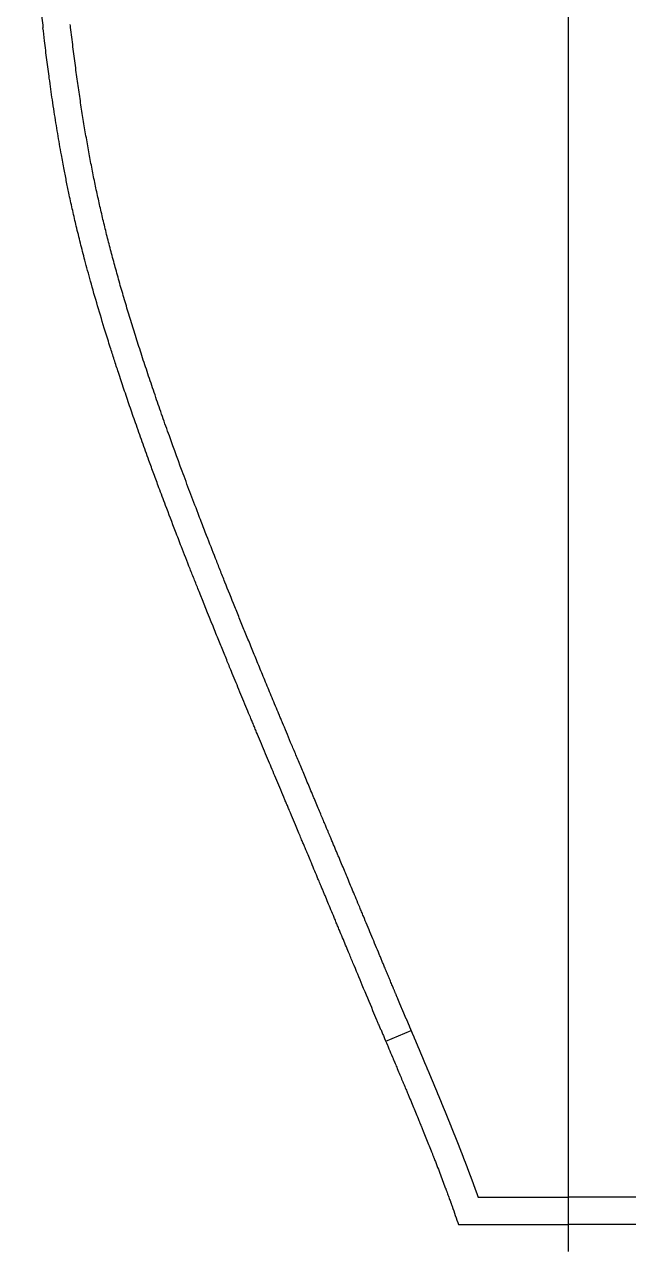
# Model space of a CAD drawing. Header units: millimetres. Extents: x -2789 to 12250, y -4440 to 7168.
# Drawn here: x 3094 to 4081, y -4440 to -2434 of the extents above; entities that cross this region are included whole.
import ezdxf

# ---------------------------------------------------------------- set-up
doc = ezdxf.new("R2010")
doc.units = ezdxf.units.MM
doc.header["$MEASUREMENT"] = 0

msp = doc.modelspace()

# ---------------------------------------------------------------- linework, layer by layer
for p, q in [((3983.10841, -4440.28565), (3983.10841, 1371.62064)), ((3684.44012, -4096.38565), (3725.92494, -4078.94978))]:
    msp.add_line(p, q)
at = {"color": 7, "linetype": 'Continuous', "lineweight": 25}
for p, q in [((3835.3662, -4351.38565), (3983.10841, -4351.38565)), ((4130.85063, -4351.38565), (3983.10841, -4351.38565)), ((3803.32116, -4396.38565), (3983.10841, -4396.38565)), ((4162.89566, -4396.38565), (3983.10841, -4396.38565))]:
    msp.add_line(p, q, dxfattribs=at)
at = {"color": 7, "linetype": 'Continuous'}
for points, knots in [([(3094.38819, -1850.24888), (3094.37365, -1851.30712), (3094.35928, -1852.37051), (3094.33139, -1854.46944), (3094.31783, -1855.50862), (3094.27894, -1858.54346), (3094.25458, -1860.51713), (3094.19118, -1865.86402), (3094.15487, -1869.1741), (3094.09952, -1874.6907), (3094.07854, -1876.93929), (3094.0395, -1881.49111), (3094.02178, -1883.78336), (3093.9922, -1888.02208), (3093.97979, -1889.97745), (3093.95731, -1893.89328), (3093.94727, -1895.85094), (3093.92078, -1901.72238), (3093.90793, -1905.63442), (3093.88065, -1918.94446), (3093.88931, -1928.32813), (3093.96251, -1947.05743), (3094.02707, -1956.40191), (3094.3969, -1993.68595), (3094.92543, -2021.4672), (3096.05016, -2061.28286), (3096.44432, -2073.46003), (3097.51789, -2102.87079), (3098.24694, -2120.0552), (3099.59113, -2147.81123), (3100.14254, -2158.38954), (3101.32546, -2179.58228), (3101.95669, -2190.19173), (3103.29837, -2211.43037), (3104.00889, -2222.06071), (3106.25993, -2253.99285), (3107.91972, -2275.3323), (3110.94147, -2310.88484), (3112.21234, -2325.05085), (3114.61403, -2350.49647), (3115.71789, -2361.75344), (3117.43315, -2378.61428), (3118.01135, -2384.19864), (3119.20574, -2395.53664), (3119.82283, -2401.29308), (3121.61053, -2417.69536), (3122.79967, -2428.27948), (3124.01548, -2438.7816)], [0.00000335236, 0.00000335236, 0.00000335236, 0.00000335236, 0.0011978644, 0.0011978644, 0.00239237643, 0.00239237643, 0.00470904597, 0.00470904597, 0.00876946544, 0.00876946544, 0.01166302842, 0.01166302842, 0.01476937042, 0.01476937042, 0.01744770908, 0.01744770908, 0.02012604774, 0.02012604774, 0.02548272506, 0.02548272506, 0.03836812608, 0.03836812608, 0.05125352709, 0.05125352709, 0.0898872671, 0.0898872671, 0.10697375758, 0.10697375758, 0.13128736404, 0.13128736404, 0.14625383902, 0.14625383902, 0.161220314, 0.161220314, 0.17618678898, 0.17618678898, 0.20611973895, 0.20611973895, 0.22585022252, 0.22585022252, 0.24144334176, 0.24144334176, 0.24915045101, 0.24915045101, 0.25706612084, 0.25706612084, 0.27178794553, 0.27178794553, 0.27178794553, 0.27178794553]), ([(3340.67301, -3262.5547), (3335.13745, -3248.15615), (3329.75347, -3234.02511), (3320.81393, -3210.33917), (3317.18538, -3200.65794), (3310.81003, -3183.52422), (3308.03787, -3176.03024), (3302.564, -3161.1437), (3299.86326, -3153.75382), (3293.5057, -3136.2491), (3289.8831, -3126.18574), (3282.60866, -3105.79172), (3278.96563, -3095.47633), (3272.11822, -3075.88786), (3268.90181, -3066.59785), (3262.57179, -3048.13349), (3259.45682, -3038.95494), (3253.33982, -3020.74442), (3250.33769, -3011.71217), (3245.07576, -2995.70851), (3242.79172, -2988.69991), (3238.3182, -2974.84662), (3236.12776, -2967.99906), (3231.20433, -2952.45764), (3228.50286, -2943.81814), (3221.51898, -2921.17367), (3217.33959, -2907.29752), (3209.30733, -2879.95377), (3205.45542, -2866.48934), (3198.55973, -2841.69945), (3195.47583, -2830.32305), (3190.02081, -2809.64307), (3187.61229, -2800.28891), (3182.95167, -2781.73134), (3180.70079, -2772.53196), (3177.53423, -2759.23172), (3176.55511, -2755.06557), (3174.59152, -2746.59937), (3173.6097, -2742.30649), (3171.67081, -2733.7032), (3170.7122, -2729.3856), (3168.81604, -2720.71529), (3167.87886, -2716.36432), (3165.50882, -2705.19155), (3164.09249, -2698.35188), (3161.31446, -2684.6044), (3159.95185, -2677.69178), (3157.08089, -2662.75629), (3155.57913, -2654.71476), (3152.04557, -2635.23836), (3150.03547, -2623.70314), (3146.11107, -2600.24736), (3144.19594, -2588.32231), (3141.33441, -2569.75463), (3140.35448, -2563.25425), (3138.53731, -2550.92987), (3137.69772, -2545.12271), (3136.0347, -2533.39173), (3135.21074, -2527.46411), (3133.0602, -2511.68983), (3131.74164, -2501.71121), (3129.77234, -2486.3389), (3129.11108, -2481.0957), (3127.80814, -2470.60253), (3127.16639, -2465.355), (3125.6808, -2453.02613), (3124.84234, -2445.92713), (3124.01516, -2438.78067)], [0.27548243652, 0.27548243652, 0.27548243652, 0.27548243652, 0.29409345854, 0.29409345854, 0.30726761013, 0.30726761013, 0.31765366883, 0.31765366883, 0.32803972753, 0.32803972753, 0.34244268526, 0.34244268526, 0.35756136258, 0.35756136258, 0.37139152463, 0.37139152463, 0.38522168668, 0.38522168668, 0.39905184873, 0.39905184873, 0.41001671784, 0.41001671784, 0.42098158696, 0.42098158696, 0.4351894443, 0.4351894443, 0.45858940797, 0.45858940797, 0.48198937165, 0.48198937165, 0.50234295023, 0.50234295023, 0.5195146393, 0.5195146393, 0.53668632837, 0.53668632837, 0.54456695838, 0.54456695838, 0.55277183917, 0.55277183917, 0.56097671995, 0.56097671995, 0.56918160074, 0.56918160074, 0.58197858462, 0.58197858462, 0.5947755685, 0.5947755685, 0.60937041136, 0.60937041136, 0.62965980437, 0.62965980437, 0.64994919739, 0.64994919739, 0.66073572892, 0.66073572892, 0.67023125465, 0.67023125465, 0.67972678037, 0.67972678037, 0.6951557487, 0.6951557487, 0.70301858847, 0.70301858847, 0.71073069133, 0.71073069133, 0.72106012989, 0.72106012989, 0.72106012989, 0.72106012989]), ([(3630.85237, -3968.09602), (3628.48045, -3962.38678), (3626.10863, -3956.67815), (3620.46805, -3943.10293), (3617.19788, -3935.23324), (3612.16335, -3923.11873), (3610.39909, -3918.87364), (3607.68098, -3912.33372), (3606.72819, -3910.04128), (3604.82185, -3905.45467), (3603.87041, -3903.16562), (3601.99536, -3898.6551), (3601.0704, -3896.43034), (3598.335, -3889.85192), (3596.56386, -3885.59367), (3591.40648, -3873.19781), (3588.17589, -3865.43814), (3584.28101, -3856.08986), (3583.42521, -3854.03629), (3581.78021, -3850.08994), (3580.98969, -3848.19396), (3579.68583, -3845.06759), (3579.16366, -3843.81577), (3578.13733, -3841.35576), (3577.63292, -3840.14697), (3575.99002, -3836.21061), (3574.83497, -3833.44429), (3570.25595, -3822.482), (3566.65371, -3813.86731), (3562.14368, -3803.09193), (3561.43167, -3801.39108), (3559.27477, -3796.23946), (3557.80904, -3792.73979), (3555.68911, -3787.67962), (3555.05783, -3786.17297), (3553.61661, -3782.7337), (3552.80272, -3780.79178), (3551.79597, -3778.39002), (3551.60872, -3777.94332), (3551.22853, -3777.0364), (3551.03439, -3776.5733), (3550.49105, -3775.27738), (3550.12016, -3774.39287), (3549.32046, -3772.48588), (3548.89043, -3771.46049), (3547.50744, -3768.16304), (3546.46073, -3765.66768), (3542.93357, -3757.25963), (3540.07485, -3750.44592), (3534.73048, -3737.70886), (3532.57229, -3732.56554), (3529.52571, -3725.3053), (3528.79692, -3723.56855), (3527.47059, -3720.40785), (3526.87957, -3718.99945), (3525.83678, -3716.51447), (3525.38811, -3715.44531), (3524.48374, -3713.29022), (3524.03052, -3712.21019), (3523.12903, -3710.06182), (3522.67991, -3708.99146), (3521.33842, -3705.79423), (3520.45221, -3703.68192), (3517.26002, -3696.07249), (3515.00041, -3690.68484), (3510.5886, -3680.16297), (3508.43699, -3675.03016), (3502.14481, -3660.0156), (3498.16685, -3650.51756), (3492.21348, -3636.29339), (3490.09525, -3631.23023), (3485.72068, -3620.76896), (3483.48676, -3615.42379), (3479.11107, -3604.94754), (3476.9762, -3599.83266), (3473.90556, -3592.47006), (3472.89078, -3590.0358), (3470.89766, -3585.25262), (3469.91665, -3582.89733), (3467.96591, -3578.21199), (3466.99549, -3575.88024), (3465.06364, -3571.23654), (3464.1026, -3568.92547), (3461.23651, -3562.03037), (3459.34913, -3557.48593), (3452.99998, -3542.18517), (3448.64235, -3531.66101), (3440.18205, -3511.18156), (3436.07995, -3501.22769), (3429.48409, -3485.18131), (3426.91894, -3478.92968), (3422.93472, -3469.20149), (3421.47941, -3465.64406), (3418.60287, -3458.60435), (3417.17922, -3455.11621), (3414.34744, -3448.16988), (3412.94054, -3444.71472), (3408.32272, -3433.36052), (3405.14851, -3425.53412), (3394.1064, -3398.23058), (3386.48575, -3379.24408), (3376.70098, -3354.66726), (3374.27928, -3348.56723), (3369.41388, -3336.27597), (3366.97292, -3330.09028), (3359.7254, -3311.66652), (3354.99194, -3299.55608), (3347.07979, -3279.17761), (3343.85146, -3270.8222), (3340.67301, -3262.5547)], [0.00000241888, 0.00000241888, 0.00000241888, 0.00000241888, 0.00908846745, 0.00908846745, 0.02160779451, 0.02160779451, 0.02837247134, 0.02837247134, 0.03201574314, 0.03201574314, 0.03565901493, 0.03565901493, 0.03930228672, 0.03930228672, 0.04658883031, 0.04658883031, 0.06116191749, 0.06116191749, 0.06537424255, 0.06537424255, 0.06942622499, 0.06942622499, 0.0721932832, 0.0721932832, 0.07496034141, 0.07496034141, 0.08106592742, 0.08106592742, 0.0986656994, 0.0986656994, 0.10192687413, 0.10192687413, 0.10844922359, 0.10844922359, 0.11118420681, 0.11118420681, 0.11464655661, 0.11464655661, 0.11543612923, 0.11543612923, 0.11622570185, 0.11622570185, 0.11749681369, 0.11749681369, 0.11876792553, 0.11876792553, 0.1213101492, 0.1213101492, 0.12643031374, 0.12643031374, 0.12945234999, 0.12945234999, 0.1303749076, 0.1303749076, 0.13109526765, 0.13109526765, 0.13162411235, 0.13162411235, 0.13215295706, 0.13215295706, 0.13268180177, 0.13268180177, 0.13373949118, 0.13373949118, 0.13652644338, 0.13652644338, 0.13931339557, 0.13931339557, 0.14488729997, 0.14488729997, 0.14813494837, 0.14813494837, 0.1518372191, 0.1518372191, 0.15570381641, 0.15570381641, 0.15770702809, 0.15770702809, 0.15971023978, 0.15971023978, 0.16171345146, 0.16171345146, 0.16371666314, 0.16371666314, 0.16772308651, 0.16772308651, 0.17735191619, 0.17735191619, 0.18698074587, 0.18698074587, 0.19332208598, 0.19332208598, 0.19705566762, 0.19705566762, 0.20078924926, 0.20078924926, 0.2045228309, 0.2045228309, 0.21311687768, 0.21311687768, 0.23485829152, 0.23485829152, 0.24213757052, 0.24213757052, 0.24969044117, 0.24969044117, 0.26479618247, 0.26479618247, 0.27548243652, 0.27548243652, 0.27548243652, 0.27548243652]), ([(3676.13545, -4076.61208), (3675.88779, -4076.02162), (3675.64126, -4075.43377), (3675.26158, -4074.52832), (3675.1266, -4074.20641), (3674.87247, -4073.60027), (3674.75614, -4073.32279), (3674.43905, -4072.56641), (3674.24149, -4072.09512), (3673.84857, -4071.15768), (3673.65143, -4070.68729), (3673.05795, -4069.27112), (3672.65979, -4068.32085), (3671.48913, -4065.52644), (3670.71083, -4063.66802), (3667.84871, -4056.83167), (3665.71728, -4051.73653), (3658.04904, -4033.3918), (3652.22034, -4019.42342), (3641.19586, -3992.9625), (3636.13339, -3980.79823), (3630.85685, -3968.1068)], [0.74123482839, 0.74123482839, 0.74123482839, 0.74123482839, 0.74635171885, 0.74635171885, 0.74931171236, 0.74931171236, 0.75168086364, 0.75168086364, 0.75558883895, 0.75558883895, 0.75949681425, 0.75949681425, 0.76731276486, 0.76731276486, 0.78236656685, 0.78236656685, 0.82211635631, 0.82211635631, 0.92176276149, 0.92176276149, 0.99999062789, 0.99999062789, 0.99999062789, 0.99999062789]), ([(3676.1371, -4076.61224), (3676.93894, -4078.52394), (3677.76723, -4080.49794), (3679.48186, -4084.58281), (3680.36705, -4086.69096), (3683.10661, -4093.21333), (3685.04499, -4097.82557), (3687.95458, -4104.74515), (3688.83351, -4106.835), (3691.52929, -4113.24361), (3693.40556, -4117.70241), (3695.68986, -4123.12907), (3696.022, -4123.91807), (3696.51241, -4125.08298), (3696.66786, -4125.45223), (3696.92222, -4126.05639), (3697.02444, -4126.2992), (3697.2376, -4126.80551), (3697.34824, -4127.0683), (3697.56459, -4127.58222), (3697.67157, -4127.83633), (3697.9773, -4128.56259), (3698.17562, -4129.03374), (3698.85917, -4130.65766), (3699.33909, -4131.79795), (3701.00024, -4135.74538), (3702.15058, -4138.47983), (3706.23282, -4148.1871), (3708.93822, -4154.62716), (3712.11148, -4162.19062), (3712.81944, -4163.87879), (3714.87226, -4168.77616), (3716.14604, -4171.81816), (3717.88331, -4175.97208), (3718.42088, -4177.25828), (3718.97715, -4178.59014), (3719.01796, -4178.68786), (3719.07923, -4178.83456), (3719.09952, -4178.88316), (3719.13225, -4178.96154), (3719.14451, -4178.99089), (3719.17861, -4179.07255), (3719.20038, -4179.12468), (3719.24591, -4179.23374), (3719.26806, -4179.28678), (3719.33264, -4179.44145), (3719.37491, -4179.54268), (3719.46091, -4179.74866), (3719.50401, -4179.85191), (3719.64951, -4180.20046), (3719.75167, -4180.44521), (3720.05795, -4181.17904), (3720.2617, -4181.66733), (3720.87121, -4183.12839), (3721.27528, -4184.09743), (3722.48095, -4186.9902), (3723.27589, -4188.89928), (3725.63418, -4194.56832), (3727.17101, -4198.27002), (3731.67541, -4209.14213), (3734.53684, -4216.07948), (3737.70992, -4223.81007), (3738.15916, -4224.90551), (3738.90944, -4226.7366), (3739.21257, -4227.47683), (3739.72688, -4228.73357), (3739.93898, -4229.25208), (3740.3053, -4230.14797), (3740.45966, -4230.52561), (3740.71014, -4231.13861), (3740.80771, -4231.37744), (3740.93305, -4231.68432), (3740.96526, -4231.76317), (3741.03736, -4231.93974), (3741.07747, -4232.03795), (3741.1562, -4232.23077), (3741.19505, -4232.32592), (3741.31006, -4232.60763), (3741.38654, -4232.795), (3741.54018, -4233.17147), (3741.61704, -4233.35982), (3741.8875, -4234.02275), (3742.08066, -4234.49638), (3742.65917, -4235.91554), (3743.04344, -4236.85901), (3744.1917, -4239.68056), (3744.95112, -4241.54987), (3747.21143, -4247.12319), (3748.69423, -4250.79236), (3753.07039, -4261.6607), (3755.89155, -4268.72076), (3759.14701, -4276.93389), (3759.674, -4278.26561), (3760.52301, -4280.41462), (3760.84719, -4281.23604), (3761.38927, -4282.61101), (3761.60805, -4283.16635), (3761.92168, -4283.96302), (3762.01493, -4284.19995), (3762.19785, -4284.66488), (3762.29829, -4284.92026), (3762.62621, -4285.75429), (3762.83633, -4286.28912), (3763.4725, -4287.90955), (3763.89566, -4288.98896), (3764.73628, -4291.13645), (3765.15463, -4292.2068), (3766.40369, -4295.40727), (3767.22825, -4297.52647), (3769.67768, -4303.84122), (3771.27819, -4307.99366), (3775.9825, -4320.27897), (3778.98992, -4328.24214), (3782.01307, -4336.36653), (3782.16101, -4336.76443), (3782.38999, -4337.38076), (3782.47006, -4337.59637), (3782.62028, -4338.00107), (3782.69107, -4338.19186), (3782.8685, -4338.67023), (3782.97244, -4338.95063), (3783.17595, -4339.49991), (3783.27756, -4339.77435), (3783.61827, -4340.69501), (3783.85696, -4341.34084), (3784.33211, -4342.62819), (3784.56877, -4343.27027), (3785.27646, -4345.19282), (3785.74508, -4346.46935), (3787.14116, -4350.28281), (3788.059, -4352.80395), (3789.38706, -4356.47279), (3789.80843, -4357.64003), (3790.41458, -4359.32375), (3790.60096, -4359.8421), (3790.87331, -4360.60049), (3790.96064, -4360.84381), (3791.14055, -4361.3454), (3791.23182, -4361.60002), (3791.49089, -4362.32322), (3791.65892, -4362.79289), (3792.207, -4364.32667), (3792.58602, -4365.3903), (3792.9639, -4366.45368), (3796.51739, -4376.45338), (3799.96979, -4386.4307), (3803.32116, -4396.38565)], [0.25880208547, 0.25880208547, 0.25880208547, 0.25880208547, 0.27542550236, 0.27542550236, 0.29204891924, 0.29204891924, 0.32529575302, 0.32529575302, 0.33922903195, 0.33922903195, 0.36709558983, 0.36709558983, 0.37180390785, 0.37180390785, 0.37398353677, 0.37398353677, 0.37539765608, 0.37539765608, 0.3768117754, 0.3768117754, 0.37822589471, 0.37822589471, 0.3808615853, 0.3808615853, 0.38734900059, 0.38734900059, 0.4035984374, 0.4035984374, 0.4469393404, 0.4469393404, 0.45992684197, 0.45992684197, 0.48590184509, 0.48590184509, 0.49820192371, 0.49820192371, 0.4991819621, 0.4991819621, 0.49966463986, 0.49966463986, 0.49999526149, 0.49999526149, 0.50032588311, 0.50032588311, 0.50065650474, 0.50065650474, 0.501317748, 0.501317748, 0.50197899125, 0.50197899125, 0.50355662579, 0.50355662579, 0.50671189488, 0.50671189488, 0.51302243305, 0.51302243305, 0.52564350938, 0.52564350938, 0.55088566206, 0.55088566206, 0.60136996741, 0.60136996741, 0.60978109286, 0.60978109286, 0.61554195671, 0.61554195671, 0.61961439487, 0.61961439487, 0.62260544518, 0.62260544518, 0.62447591375, 0.62447591375, 0.62510358771, 0.62510358771, 0.62573126168, 0.62573126168, 0.62635893564, 0.62635893564, 0.62761428356, 0.62761428356, 0.62886963149, 0.62886963149, 0.63203980544, 0.63203980544, 0.63838015334, 0.63838015334, 0.65106084913, 0.65106084913, 0.67642224072, 0.67642224072, 0.72714502389, 0.72714502389, 0.73702398124, 0.73702398124, 0.74316809663, 0.74316809663, 0.74735124928, 0.74735124928, 0.74915281821, 0.74915281821, 0.75095438714, 0.75095438714, 0.75455752499, 0.75455752499, 0.7617638007, 0.7617638007, 0.76897007641, 0.76897007641, 0.78338262783, 0.78338262783, 0.81220773066, 0.81220773066, 0.86985793633, 0.86985793633, 0.87281473446, 0.87281473446, 0.87447594776, 0.87447594776, 0.87582882407, 0.87582882407, 0.87771409747, 0.87771409747, 0.87959937087, 0.87959937087, 0.88403260363, 0.88403260363, 0.8884658364, 0.8884658364, 0.89733230194, 0.89733230194, 0.91506523301, 0.91506523301, 0.92336995506, 0.92336995506, 0.92709220556, 0.92709220556, 0.92884490833, 0.92884490833, 0.9305976111, 0.9305976111, 0.93386094973, 0.93386094973, 0.94124961402, 0.94124961402, 0.94124961402, 1.01073029719, 1.01073029719, 1.01073029719, 1.01073029719])]:
    msp.add_open_spline(points, degree=3, knots=knots, dxfattribs=at)
at = {"color": 7, "linetype": 'Continuous', "lineweight": 25}
for points, degree, knots in [([(3382.67585, -3246.40662), (3380.97004, -3241.96962), (3374.69774, -3225.60981), (3364.19237, -3197.91847), (3347.30293, -3152.65884), (3331.39024, -3108.84019), (3316.52679, -3066.6652), (3305.79616, -3035.55266), (3295.45608, -3004.88005), (3285.57849, -2974.86753), (3276.27142, -2945.8446), (3267.52682, -2917.79339), (3259.22537, -2890.32117), (3251.36415, -2863.42026), (3243.94409, -2837.09531), (3236.96346, -2811.34228), (3230.42711, -2786.18016), (3224.28505, -2761.43429), (3219.49694, -2741.16564), (3215.86822, -2725.18073), (3212.31093, -2709.05707), (3208.00802, -2688.68581), (3203.08773, -2663.96224), (3198.35198, -2638.6554), (3193.76646, -2612.58432), (3189.34164, -2585.80017), (3185.7862, -2562.87219), (3183.02289, -2544.17565), (3180.99163, -2529.98084), (3178.98669, -2515.50995), (3176.33612, -2495.76065), (3173.72456, -2475.36255), (3171.15136, -2454.30935), (3169.70549, -2442.11771), (3168.9001, -2435.19096), (3168.71672, -2433.60662)], 3, [0.27548243652, 0.27548243652, 0.27548243652, 0.27548243652, 0.2812506152, 0.29687551499, 0.31250041479, 0.34375021438, 0.35937511418, 0.37500001397, 0.39062491377, 0.40624981356, 0.42187471336, 0.43749961315, 0.45312451295, 0.46874941274, 0.48437431254, 0.49999921233, 0.51562411213, 0.53124901192, 0.54687391172, 0.55468636162, 0.56249881151, 0.57812371131, 0.5937486111, 0.6093735109, 0.62499841069, 0.64062331049, 0.65624821029, 0.66406066018, 0.67187311008, 0.67968555998, 0.68749800988, 0.70312290967, 0.71093535957, 0.71874780947, 0.72106012989, 0.72106012989, 0.72106012989, 0.72106012989]), ([(3672.40872, -3950.83133), (3668.32938, -3941.01231), (3662.21083, -3926.28648), (3654.04752, -3906.64261), (3648.95351, -3894.38605), (3644.85857, -3884.5338), (3640.87813, -3874.95962), (3636.12854, -3863.54049), (3630.78716, -3850.70711), (3625.80391, -3838.74328), (3622.33717, -3830.42765), (3620.13503, -3825.14867), (3618.70383, -3821.71874), (3614.68526, -3812.09194), (3610.00292, -3800.88909), (3605.02156, -3788.98391), (3602.47111, -3782.89093), (3599.86083, -3776.65744), (3597.63585, -3771.34604), (3595.82576, -3767.02619), (3594.68247, -3764.29815), (3593.75928, -3762.09558), (3593.06609, -3760.44191), (3592.35792, -3758.75262), (3591.24345, -3756.09472), (3589.58529, -3752.14094), (3587.15398, -3746.34471), (3584.28556, -3739.50727), (3580.9788, -3731.6257), (3577.23369, -3722.69999), (3573.05123, -3712.73248), (3569.58327, -3704.46816), (3567.13815, -3698.64142), (3565.4625, -3694.64844), (3562.55565, -3687.72083), (3558.50778, -3678.07161), (3552.24153, -3663.12916), (3544.80912, -3645.39604), (3536.52952, -3625.62498), (3528.88839, -3607.36062), (3521.89139, -3590.61651), (3516.58031, -3577.88925), (3512.68228, -3568.53641), (3508.87762, -3559.40013), (3504.1828, -3548.1131), (3498.68244, -3534.86763), (3493.30593, -3521.8982), (3488.05592, -3509.21119), (3481.22335, -3492.66879), (3472.99952, -3472.69844), (3465.18843, -3453.64789), (3459.2078, -3439.00952), (3453.31064, -3424.54037), (3446.07875, -3406.73003), (3434.81234, -3378.83927), (3424.00171, -3351.85458), (3413.64357, -3325.76792), (3403.59989, -3300.31217), (3393.23678, -3273.78525), (3385.59076, -3253.9886), (3382.67585, -3246.40662)], 3, [0.00000241888, 0.00000241888, 0.00000241888, 0.00000241888, 0.01562731868, 0.02343976858, 0.03125221847, 0.03515844342, 0.03906466837, 0.04687711827, 0.05468956817, 0.06250201807, 0.07031446796, 0.07226758044, 0.07422069291, 0.07812691786, 0.09375181766, 0.0976580426, 0.10156426755, 0.1054704925, 0.10937671745, 0.11132982993, 0.1132829424, 0.11425949864, 0.11523605487, 0.11621261111, 0.11718916735, 0.11914227982, 0.1210953923, 0.12304850477, 0.12500161725, 0.12695472972, 0.1289078422, 0.13086095467, 0.13134923279, 0.13183751091, 0.13281406714, 0.13476717962, 0.13672029209, 0.14062651704, 0.14453274199, 0.14843896694, 0.15234519189, 0.15625141684, 0.15820452931, 0.16015764179, 0.16406386673, 0.16797009168, 0.17187631663, 0.17578254158, 0.17968876653, 0.18750121643, 0.19531366633, 0.19921989127, 0.20312611622, 0.21093856612, 0.21875101602, 0.23437591581, 0.24218836571, 0.25000081561, 0.2656257154, 0.27548243652, 0.27548243652, 0.27548243652, 0.27548243652]), ([(3717.63304, -4059.20662), (3717.40173, -4058.65512), (3716.90969, -4057.48185), (3716.40072, -4056.26795), (3715.84314, -4054.93791), (3715.15135, -4053.28744), (3713.33498, -4048.95289), (3709.6115, -4040.06025), (3704.84602, -4028.66556), (3699.89856, -4016.8228), (3693.48667, -4001.45902), (3681.33108, -3972.29186), (3672.40872, -3950.83133)], 2, [0.74123482839, 0.74123482839, 0.74123482839, 0.74442754189, 0.74810470859, 0.7517818753, 0.755459042, 0.76097479206, 0.77936062559, 0.80877795923, 0.83819529287, 0.86761262651, 0.91173862697, 0.99999062789, 0.99999062789, 0.99999062789]), ([(3717.63462, -4059.20662), (3717.79696, -4059.59364), (3718.76356, -4061.89791), (3720.72504, -4066.57155), (3723.69153, -4073.63559), (3727.54794, -4082.81159), (3731.00857, -4091.04035), (3733.54626, -4097.07211), (3735.42058, -4101.52589), (3736.76156, -4104.71181), (3737.63704, -4106.7915), (3738.12841, -4107.95869), (3738.51821, -4108.88456), (3738.94509, -4109.89852), (3739.46666, -4111.13749), (3740.39851, -4113.35128), (3741.81729, -4116.72257), (3743.78762, -4121.40583), (3747.18078, -4129.47482), (3751.29631, -4139.27227), (3754.38568, -4146.63656), (3756.38961, -4151.41852), (3757.73612, -4154.6346), (3758.6391, -4156.79278), (3759.2629, -4158.28452), (3759.75066, -4159.45139), (3760.16753, -4160.44906), (3760.43089, -4161.07955), (3760.5611, -4161.39132), (3760.6338, -4161.56542), (3760.68851, -4161.69643), (3760.78476, -4161.92692), (3760.89614, -4162.19369), (3761.09912, -4162.67987), (3761.50289, -4163.6472), (3762.12849, -4165.14656), (3762.83888, -4166.85006), (3763.72131, -4168.96724), (3764.945, -4171.9056), (3766.67082, -4176.05433), (3769.04013, -4181.75985), (3771.67658, -4188.12404), (3774.24174, -4194.33195), (3776.73567, -4200.38371), (3778.85557, -4205.54249), (3780.33647, -4209.15432), (3781.35748, -4211.64838), (3782.00653, -4213.23572), (3782.3288, -4214.02436), (3782.50824, -4214.4636), (3782.64721, -4214.80385), (3782.82319, -4215.23481), (3783.03503, -4215.75373), (3783.41815, -4216.69252), (3784.18075, -4218.56253), (3785.35954, -4221.45734), (3787.02841, -4225.56378), (3789.33339, -4231.25262), (3791.91973, -4237.66241), (3794.45817, -4243.98054), (3796.94872, -4250.2071), (3799.08608, -4255.57528), (3800.59036, -4259.36687), (3801.78178, -4262.37719), (3802.81406, -4264.99186), (3803.47195, -4266.66137), (3803.83767, -4267.59034), (3804.12189, -4268.31273), (3804.46047, -4269.17389), (3804.87101, -4270.21888), (3805.61097, -4272.10443), (3806.75254, -4275.01993), (3808.04507, -4278.33105), (3809.64508, -4282.44259), (3811.85243, -4288.14176), (3814.32532, -4294.56829), (3816.74844, -4300.90814), (3819.12182, -4307.16142), (3821.15503, -4312.55743), (3822.58399, -4316.37115), (3823.57355, -4319.02231), (3824.20403, -4320.71637), (3824.55388, -4321.65779), (3824.82813, -4322.39648), (3825.1382, -4323.23256), (3825.51699, -4324.25504), (3826.19843, -4326.09749), (3827.24895, -4328.9473), (3828.73352, -4332.99272), (3830.48551, -4337.79989), (3831.92033, -4341.7648), (3832.84429, -4344.33046), (3833.33424, -4345.6951), (3833.69945, -4346.71363), (3834.64456, -4349.35492), (3835.3662, -4351.38565)], 2, [0.25880208547, 0.25880208547, 0.25880208547, 0.26105035146, 0.27208060977, 0.28678762085, 0.30884813748, 0.3309086541, 0.34561566518, 0.35664592349, 0.36399942903, 0.36951455819, 0.37227212277, 0.37411049915, 0.37594887554, 0.37778725192, 0.3805448165, 0.38605994566, 0.3934134512, 0.40444370951, 0.42650422613, 0.44856474276, 0.46327175384, 0.47430201215, 0.48165551769, 0.48717064685, 0.49084739962, 0.49452415239, 0.49728171697, 0.49866049926, 0.4993498904, 0.4998094845, 0.50026907859, 0.50072867269, 0.50141806384, 0.50279684612, 0.5055544107, 0.50923116347, 0.51290791624, 0.5184230454, 0.52577655094, 0.53680680925, 0.55151382033, 0.56622083142, 0.5809278425, 0.59563485358, 0.60666511189, 0.61401861743, 0.61953374659, 0.62229131117, 0.62367009346, 0.62458928165, 0.62550846984, 0.62642765804, 0.62780644032, 0.6305640049, 0.63607913406, 0.6434326396, 0.65446289791, 0.66916990899, 0.68387692008, 0.69858393116, 0.71329094224, 0.72432120055, 0.73167470609, 0.73902821163, 0.74454334079, 0.74730090537, 0.74913928175, 0.75097765814, 0.75281603452, 0.7555735991, 0.76108872826, 0.7684422338, 0.77579573934, 0.78682599765, 0.80153300873, 0.81624001982, 0.8309470309, 0.84565404198, 0.85668430029, 0.86403780583, 0.86955293499, 0.87231049957, 0.87414887595, 0.87598725234, 0.87782562872, 0.8805831933, 0.88609832246, 0.893451828, 0.90448208631, 0.91551234462, 0.92286585016, 0.92746179113, 0.92930016751, 0.93205773209, 0.94124961402, 0.94124961402, 0.94124961402])]:
    msp.add_open_spline(points, degree=degree, knots=knots, dxfattribs=at)

doc.saveas('drawing.dxf')
